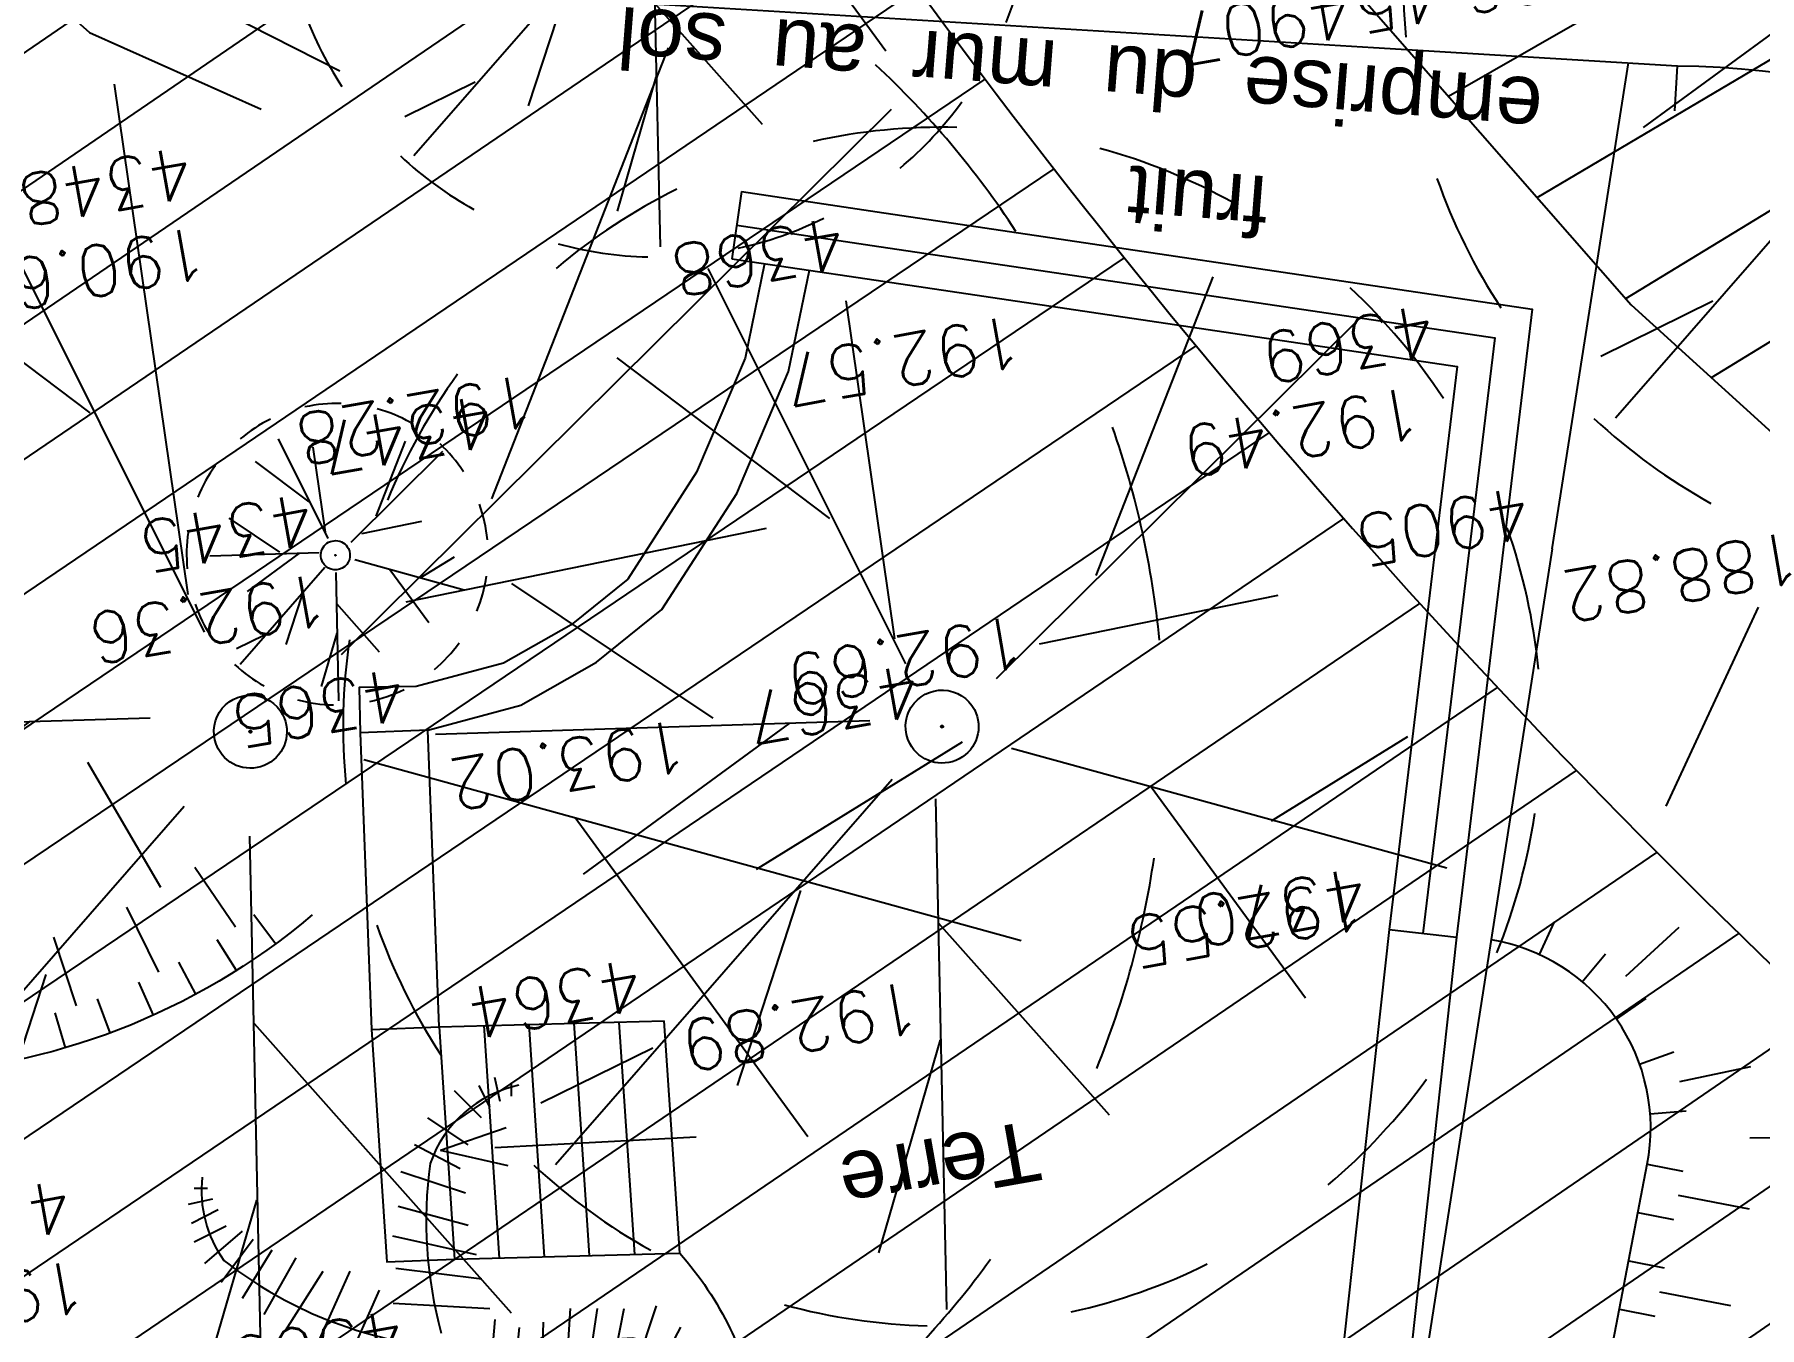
# Model space of a CAD drawing. Extents: x -2313930 to 3286427, y -3858277 to 2572692.
# Drawn here: x 512717 to 524166, y -319178 to -310600 of the extents above; entities that cross this region are included whole.
import ezdxf
from ezdxf.enums import TextEntityAlignment as Align
from ezdxf.lldxf.tags import DXFTag

# ---------------------------------------------------------------- set-up
doc = ezdxf.new("R2010")
doc.units = 0
doc.layers.add('_GAZELEC-RESERVATION 2', color=132, linetype='Continuous', lineweight=18)
doc.layers.add('Fond topo - P', color=252, linetype='Continuous', lineweight=50)
for name, color, linetype in [('Fond topo - BAT_ANN', 252, 'Continuous'), ('Fond topo - BAT_TXT', 252, 'Continuous'), ('Fond topo - CLO_MUR', 252, 'Continuous'), ('Fond topo - ESPACE_BOISE', 252, 'Continuous'), ('Fond topo - TAL', 252, 'Continuous'), ('Fond topo - TAL_HAC', 252, 'Continuous'), ('Fond topo - VEG', 252, 'Continuous'), ('Fond topo - VOI_TXT', 252, 'Continuous'), ('Fond topo - Z_500', 252, 'Continuous'), ('prlm-VRD', 2, 'Continuous'), ('SA - EBC', 252, 'Continuous')]:
    doc.layers.add(name, color=color, linetype=linetype)
for name, color, linetype, plot in [('Fond topo - N', 252, 'Continuous', False), ('Fond topo - NCACHE', 252, 'Continuous', False), ('Fond topo - ZCACHE', 252, 'Continuous', False)]:
    doc.layers.add(name, color=color, linetype=linetype, plot=plot)
doc.styles.add('2000_ARIAL', font='arial.ttf', dxfattribs={"height": 0.400000006})
doc.styles.add('SIMPLEX', font='simplex_.ttf', dxfattribs={"height": 1.25})
tags = doc.linetypes.add('L1', pattern=[1.0000000298023224, 0.6000000238418579, -0.4000000059604645]).pattern_tags.tags
tags[6:7] = [DXFTag(74, 4), DXFTag(75, 0), DXFTag(340, '0'), DXFTag(46, 0.0), DXFTag(50, 0.0), DXFTag(44, 0.0), DXFTag(45, 0.0)]
tags[4:5] = [DXFTag(74, 4), DXFTag(75, 0), DXFTag(340, '0'), DXFTag(46, 0.0), DXFTag(50, 0.0), DXFTag(44, 0.0), DXFTag(45, 0.0)]
tags = doc.linetypes.add('L16', pattern=[0.37500001490116125, 0.300000011920929, -0.07500000298023224]).pattern_tags.tags
tags[6:7] = [DXFTag(74, 4), DXFTag(75, 0), DXFTag(340, '0'), DXFTag(46, 0.0), DXFTag(50, 0.0), DXFTag(44, 0.0), DXFTag(45, 0.0)]
tags[4:5] = [DXFTag(74, 4), DXFTag(75, 0), DXFTag(340, '0'), DXFTag(46, 0.0), DXFTag(50, 0.0), DXFTag(44, 0.0), DXFTag(45, 0.0)]
tags = doc.linetypes.add('L8', pattern=[0.22500000894069674, 0.1500000059604645, -0.07500000298023224]).pattern_tags.tags
tags[6:7] = [DXFTag(74, 4), DXFTag(75, 0), DXFTag(340, '0'), DXFTag(46, 0.0), DXFTag(50, 0.0), DXFTag(44, 0.0), DXFTag(45, 0.0)]
tags[4:5] = [DXFTag(74, 4), DXFTag(75, 0), DXFTag(340, '0'), DXFTag(46, 0.0), DXFTag(50, 0.0), DXFTag(44, 0.0), DXFTag(45, 0.0)]
pattern_1 = [(34.27639858860678, (-277130161.1279894, -473864756.7787022), (-42.238928459823, 61.97477650275113), [])]

# ---------------------------------------------------------------- blocks, each defined once
blk = doc.blocks.new('ESC01')
at = {"ltscale": 2}
for p, q in [((1.257547, 0.126415), (1.7, 0)), ((1.338104, 0), (0, 0)), ((1.257547, -0.126415), (1.7, 0))]:
    blk.add_line(p, q, dxfattribs=at)
blk = doc.blocks.new('PTOPO')
at = {"layer": 'Fond topo - NCACHE', "style": 'SIMPLEX'}
blk.add_attdef('MAT', text='', height=0.34, dxfattribs=at).set_placement((0.09999999986030161, -0.09999999962747097), align=Align.TOP_LEFT)
at = {"layer": 'Fond topo - ZCACHE', "style": 'SIMPLEX'}
blk.add_attdef('ALT', (0.09999999986030161, 0.09999999962747097), '', height=0.34, dxfattribs=at)
blk = doc.blocks.new('VEG14')
at = {"ltscale": 2, "flags": 128}
for points in [[(0.5, 0, -1), (-0.5, 0, -1)], [(0.016, 0, -1), (-0.016, 0, -1)]]:
    blk.add_lwpolyline(points, format="xyb", close=True, dxfattribs=at)
blk = doc.blocks.new('VEG12')
at = {"ltscale": 2}
for p, q in [((0.01815258799999997, 0.057406781), (0.100441039, 0.47293725)), ((0.05749608, 0.253444298), (0.145517598, 0.414706841)), ((0.037902722, 0.15845596), (-0.06593155700000003, 0.344147082)), ((-0.158788295, 0.086017079), (-0.245985314, 0.284587218)), ((0.04981112299999996, 0.033821695), (0.391570728, 0.285894318)), ((0.143890955, 0.107467204), (0.230033352, 0.253971609)), ((0.2917471699999999, 0.208620217), (0.392372872, 0.233301274)), ((-0.05229389700000003, 0.02983962500000001), (-0.383643778, 0.204631851)), ((-0.25001839, 0.135126714), (-0.3755999820000001, 0.091127132)), ((0.122915307, -0.02992704099999999), (0.317230371, 0.05540147100000001)), ((0.057557527, -0.01766878999999999), (0.411943876, -0.08413611500000001)), ((-0.05265807700000003, -0.029192154), (-0.412380265, -0.256628677)), ((-0.09359106700000003, -0.049762263), (-0.2956446150000001, -0.04653133200000001)), ((0.184132294, -0.04763066399999999), (0.323120213, -0.192805613)), ((0.01825986499999999, -0.057372749), (0.107637982, -0.4128258760000001)), ((0.02259491799999996, -0.07955337300000001), (0.001649748999999978, -0.36183712)), ((-0.151821475, -0.09483882200000002), (-0.2999525240000001, -0.315936062)), ((0.05371548199999998, -0.188497704), (0.197263789, -0.356749422))]:
    blk.add_line(p, q, dxfattribs=at)
for start, end in [(90, 103.8461539085843), (62.30769199853572, 76.15384597947835), (117.6923078993823, 131.5384619204946), (34.61538499867542, 48.46153799321151), (145.3846149358338, 159.2307690506909), (6.923076979206323, 20.76923090842763), (173.0769230068974, 186.9230769931026), (339.2307689837768, 353.0769230207937), (200.7692310571047, 214.6153850641662), (311.5384620067885, 325.3846150013246), (228.4615380795054, 242.3076921006177), (283.8461540205217, 297.6923080014643), (256.1538460914157, 270)]:
    blk.add_arc((0, 0), 0.496982058, start, end, dxfattribs=at)
blk = doc.blocks.new('RESINEUX')
at = {"ltscale": 2}
for p, q in [((-0.074169265, 0.428845282), (-0.014171327, 0.418845625)), ((-0.094168577, 0.388846656), (-0.024170983, 0.388846656)), ((-0.104168234, 0.338848375), (-0.014171327, 0.348848031)), ((-0.11416789, 0.298849749), (-0.014171327, 0.318849062)), ((-0.11416789, 0.258851124), (-0.004171670000000001, 0.288850093)), ((-0.104168234, 0.218852498), (0.015827643, 0.258851124)), ((0.285818364, 0.238851811), (0.325816989, 0.15885456)), ((0.325816989, 0.248851468), (0.345816302, 0.168854217)), ((0.365815615, 0.248851468), (0.365815615, 0.188853529)), ((0.395814584, 0.238851811), (0.395814584, 0.188853529)), ((-0.094168577, 0.178853873), (0.015827643, 0.218852499)), ((0.245819739, 0.218852498), (0.29581802, 0.138855248)), ((0.425813553, 0.228852155), (0.415813896, 0.188853529)), ((0.445812866, 0.208852842), (0.435813209, 0.188853529)), ((-0.094168577, 0.128855591), (0.035826955, 0.18885353)), ((0.165822488, 0.178853873), (0.225820426, 0.07885731)), ((0.205821113, 0.198853186), (0.265819051, 0.108856279)), ((-0.08416892100000001, 0.08885696600000001), (0.035826955, 0.148854904)), ((0.115824206, 0.148854904), (0.205821113, 0.038858684)), ((-0.074169264, 0.058857997), (0.05582626800000001, 0.118855935)), ((0.06582592400000001, 0.118855935), (0.155822831, 0.008859715)), ((-0.444156549, 0.058857997), (-0.394158268, 0.108856279)), ((-0.41415758, 0.018859372), (-0.374158955, 0.08885696600000001)), ((-0.374158955, -0.011139597), (-0.33416033, 0.08885696600000001)), ((-0.33416033, -0.03113891), (-0.294161704, 0.08885696600000001)), ((-0.294161704, -0.051138223), (-0.264162735, 0.08885696600000001)), ((-0.254163079, -0.06113787900000001), (-0.234163766, 0.08885696600000001)), ((-0.204164797, -0.071137536), (-0.204164797, 0.08885696600000001)), ((-0.164166172, -0.08113719200000001), (-0.164166172, 0.08885696600000001)), ((-0.124167546, -0.091136848), (-0.11416789, 0.098856622)), ((0.045826612, -0.14113513), (0.125823863, -0.001139941)), ((0.09582489300000001, -0.151134786), (0.175822144, -0.03113891)), ((0.135823519, -0.161134443), (0.225820426, -0.051138223)), ((-0.104168234, -0.06113787900000001), (0.025827299, -0.14113513)), ((0.185821801, -0.171134099), (0.265819051, -0.08113719200000001)), ((-0.11416789, -0.101136505), (-0.004171670000000001, -0.171134099)), ((0.235820082, -0.191133412), (0.315817333, -0.111136161)), ((-0.124167546, -0.151134786), (-0.014171327, -0.211132724)), ((0.275818708, -0.201133068), (0.345816302, -0.151134786)), ((-0.134167203, -0.191133412), (-0.014171327, -0.261131006)), ((0.305817677, -0.231132037), (0.375815271, -0.191133412)), ((-0.134167203, -0.231132037), (-0.034170639, -0.301129632)), ((0.335816646, -0.271130662), (0.395814584, -0.25113135)), ((-0.144166859, -0.271130662), (-0.054169952, -0.341128257)), ((-0.154166515, -0.311129288), (-0.074169264, -0.3911265390000001)), ((0.385814927, -0.291129975), (0.345816302, -0.291129975)), ((0.345816302, -0.311129288), (0.385814927, -0.321128944)), ((-0.174165828, -0.341128257), (-0.124167546, -0.411125851)), ((0.365815615, -0.341128257), (0.345816302, -0.331128601)), ((-0.204164797, -0.36112757), (-0.174165828, -0.431125164)), ((-0.264162735, -0.3911265390000001), (-0.264162735, -0.431125164)), ((-0.234163766, -0.381126882), (-0.22416411, -0.431125164))]:
    blk.add_line(p, q, dxfattribs=at)
for centre, major_axis, ratio, start_param, end_param in [((0.125824658, 0.32584846), (-0.141416496, 0.141416496), 0.9999999999990478, 6.0187679254481, 7.001196311805126), ((0.626553274, 0.375004286), (0.495806787, 0.495806787), 0.9999999999992479, 2.407115294926716, 2.808261770600389), ((0.6156107310000001, -0.413017298), (-0.494244527, 0.494244527), 0.9999999999994863, 5.940864207087385, 6.402329262634387), ((0.346817063, 0.020858942), (0.141416496, 0.141416496), 0.9999999999984862, 0.2082352305735228, 0.9403659464662355), ((-0.271161699, 0.231851691), (-0.148487321, 0.148487321), 0.999999999999426, 1.039500649605982, 1.948537937165391), ((-0.132308309, 0.771717634), (0.5413446150000001, 0.5413446150000001), 0.999999999999071, 3.63264165587472, 4.003214602841574), ((0, 0), (-0.001131371, 0.001131371), 0.99999999997417, 3.926990817000156, 7.06858347058995), ((0, 0), (-0.001131371, 0.001131371), 0.99999999997417, 0.7853981634103633, 3.926990817000156), ((-0.091248273, -0.737988308), (0.495574425, 0.495574425), 0.9999999999996342, 0.1822567691657557, 0.5883250715815413), ((-0.744748968, -0.046828497), (-0.4953887950000001, 0.4953887950000001), 0.9999999999996526, 3.509030027783859, 3.906773112117224), ((0.162823386, -0.300130027), (-0.141416496, 0.141416496), 0.9999999999997603, 3.670881203304562, 4.697745667496582), ((-0.265161906, -0.212133051), (-0.141416496, 0.141416496), 0.9999999999999891, 2.259520706035595, 3.289317319450373)]:
    blk.add_ellipse(centre, major_axis=major_axis, ratio=ratio, start_param=start_param, end_param=end_param, dxfattribs=at)
blk = doc.blocks.new('VEG12A')
at = {"ltscale": 2}
for p, q in [((0.01815258799999997, 0.057406781), (0.100441039, 0.47293725)), ((0.05749608, 0.253444298), (0.145517598, 0.414706841)), ((0.037902722, 0.15845596), (-0.06593155700000003, 0.344147082)), ((-0.158788295, 0.086017079), (-0.245985314, 0.284587218)), ((0.04981112299999996, 0.033821695), (0.391570728, 0.285894318)), ((0.143890955, 0.107467204), (0.230033352, 0.253971609)), ((0.2917471699999999, 0.208620217), (0.392372872, 0.233301274)), ((-0.05229389700000003, 0.02983962500000001), (-0.383643778, 0.204631851)), ((-0.25001839, 0.135126714), (-0.3755999820000001, 0.091127132)), ((0.122915307, -0.02992704099999999), (0.317230371, 0.05540147100000001)), ((0.057557527, -0.01766878999999999), (0.411943876, -0.08413611500000001)), ((-0.05265807700000003, -0.029192154), (-0.412380265, -0.256628677)), ((-0.09359106700000003, -0.049762263), (-0.2956446150000001, -0.04653133200000001)), ((0.01825986499999999, -0.057372749), (0.107637982, -0.4128258760000001)), ((0.184132294, -0.04763066399999999), (0.323120213, -0.192805613)), ((0.02259491799999996, -0.07955337300000001), (0.001649748999999978, -0.36183712)), ((-0.151821475, -0.09483882200000002), (-0.2999525240000001, -0.315936062)), ((0.05371548199999998, -0.188497704), (0.197263789, -0.356749422))]:
    blk.add_line(p, q, dxfattribs=at)
for start, end in [(90, 103.8461539085843), (62.30769199853572, 76.15384597947835), (117.6923078993823, 131.5384619204946), (34.61538499867542, 48.46153799321151), (145.3846149358338, 159.2307690506909), (6.923076979206323, 20.76923090842763), (173.0769230068974, 186.9230769931026), (339.2307689837768, 353.0769230207937), (200.7692310571047, 214.6153850641662), (311.5384620067885, 325.3846150013246), (228.4615380795054, 242.3076921006177), (283.8461540205217, 297.6923080014643), (256.1538460914157, 270)]:
    blk.add_arc((0, 0), 0.496982058, start, end, dxfattribs=at)
blk = doc.blocks.new('A$C1F970F0F')
at = {"layer": 'SA - EBC'}
h = blk.add_hatch(dxfattribs=at)
h.set_pattern_fill('_USER', color=256, scale=74.99999999999999, angle=-325.7236014113932, style=0, pattern_type=0)
h.set_pattern_definition(pattern_1)
edge = h.paths.add_edge_path()
edge.add_line((5801.470568619522, -3162.013069131843), (4083.559282644929, -3271.123614088357))
edge.add_line((4083.559282644929, -3271.123614088356), (4014.481307725509, -3717.332461968055))
edge.add_line((4014.48130772551, -3717.332461968055), (3135.517961824245, -3810.19300101904))
edge.add_line((3135.517961824245, -3810.19300101904), (2274.245008604417, -3693.648081323564))
edge.add_line((2274.245008604417, -3693.648081323564), (1554.636776175834, -3420.099318784944))
edge.add_arc((2508.775769578408, -2315.674454232369), 1459.498372788833, 157.1868533427094, 229.1754823893534, ccw=False)
edge.add_arc((1966.013830892235, -2087.371785851423), 870.6752834691503, 94.3015183869224, 157.1868533106914, ccw=False)
edge.add_line((1900.708697991695, -1219.149067345796), (2859.239020416566, -1223.495634912559))
edge.add_arc((3100.860739749298, 1265.329539486049), 2500.526305395239, 264.4549516394795, 302.9422754293212)
edge.add_arc((4209.331858878893, -445.3369775435177), 462.1229708170858, 302.9422754305585, 376.8336969250394)
edge.add_arc((2214.122706379954, -1049.006753214115), 2546.655714682971, 16.8336969158998, 38.14703645440247)
edge.add_arc((3041.32627014761, -399.2990096244524), 1494.806919462396, 38.14703657403813, 72.97328584086019)
edge.add_line((3479.031970107599, 1029.988031775616), (2182.437305702805, 1414.38613606858))
edge.add_line((2182.437305702805, 1414.38613606858), (1056.590900019184, 1822.819186472099))
edge.add_arc((1766.412018482452, 3779.442320525911), 2081.398594438606, 212.7495497786225, 250.0603089288685, ccw=False)
edge.add_line((15.86575126143373, 2653.472571668582), (-104.0907319930869, 3091.26353710603))
edge.add_line((-104.0907319930869, 3091.26353710603), (-169.6986146466322, 3639.54836895815))
edge.add_line((-169.6986146466322, 3639.548368958149), (-35.58090533515337, 6158.014854826562))
edge.add_arc((-194.3533792400212, 7143.826589584332), 998.5156357593988, 279.1493507374978, 373.962283499627)
edge.add_arc((2392.201579171132, 7786.918955579627), 1666.786287877102, 172.6269749467245, 193.9622835974407, ccw=False)
edge.add_arc((-45.50651600643437, 8102.354993671941), 791.2455775503726, -7.373025019439765, 16.43829965925021)
edge.add_line((713.3969204091394, 8326.263765657093), (486.7428317772967, 9142.81155059313))
edge.add_line((486.7428317772967, 9142.811550593131), (1338.845530021721, 9564.23852196786))
edge.add_line((1338.845530021721, 9564.23852196786), (1632.623584095551, 8945.24637913095))
edge.add_line((1632.623584095551, 8945.246379130947), (1394.029444699765, 8829.874494032001))
edge.add_line((1394.029444699765, 8829.874494032001), (1731.997733793977, 8131.230781666551))
edge.add_arc((1233.216649704336, 7889.945865525577), 554.0766919865823, -19.640967550384175, 25.815335324856676, ccw=False)
edge.add_line((1755.055695752756, 7703.706797235046), (1558.214479468655, 6807.520788570679))
edge.add_line((1558.214479468655, 6807.52078857068), (1570.021725572625, 6609.158708993335))
edge.add_line((1570.021725572625, 6609.158708993335), (1852.913141606868, 5734.125706863067))
edge.add_line((1852.913141606869, 5734.125706863067), (2726.748207475315, 4020.986816292172))
edge.add_line((2726.748207475315, 4020.986816292172), (3802.352916265851, 4004.947770972833))
edge.add_arc((8355.58168857983, 5950.706307988518), 4951.552134169374, 203.138762427905, 230.8301436200186)
edge.add_arc((13583.66465597079, 12367.85935474512), 13228.79229856088, 230.8301435441083, 233.1638398044412)
edge.add_line((5652.622255943647, 1780.153648245416), (4998.697813068342, 1820.441475819727))
edge.add_line((4998.697813068342, 1820.441475819727), (4863.841220233488, 767.0816613875431))
edge.add_line((4863.841220233488, 767.0816613875434), (5595.355488733695, 631.185878681516))
edge.add_line((5595.355488733695, 631.1858786815158), (5852.747939948536, -2020.707044821664))
edge.add_line((5852.747939948536, -2020.707044821665), (5881.394298709887, -2966.563612924887))
edge.add_line((5881.394298709887, -2966.563612924887), (5801.470568619523, -3162.013069131842))
h = blk.add_hatch(dxfattribs=at)
h.set_pattern_fill('_USER', color=256, scale=74.99999999999999, angle=-325.7236014113932, style=0, pattern_type=0)
h.set_pattern_definition(pattern_1)
h.paths.add_polyline_path([(5258.989506963931, 4651.014984356799), (4979.666822061707, 4274.583990936589), (4332.460325507403, 4149.863381154346), (4205.794518420665, 3635.760149207731), (4511.894464099185, 3183.273493731516), (4833.004681518186, 2817.029383936907), (5298.321323071383, 2394.807127551241), (5623.096600573816, 2285.432920207038), (5632.124077353954, 2583.278516646508), (6097.045013464067, 2669.092105601658), (6136.1138070537, 3163.451616814499)])
at = {"layer": 'Fond topo - BAT_ANN', "ltscale": 2, "flags": 128}
for points in [[(4041.805924186044, 2338.003650812045), (4191.228843626616, 2341.921139102817)], [(4041.805924134056, 2338.003650537526), (4052.059685857507, 2183.812765738022)], [(4081.867077607813, 2184.59423965994), (4071.613315959226, 2338.78512472963)], [(4111.770959530208, 2185.378243157399), (4101.517197881621, 2339.569128227089)], [(4141.674841361097, 2186.162246672186), (4131.421079804016, 2340.353131724547)], [(4171.57872331815, 2186.946250352657), (4161.324961761069, 2341.137135405018)], [(4201.482605223216, 2187.73025375861), (4191.228843574629, 2341.9211388283)], [(4052.059685857507, 2183.812765738022), (4201.482605275203, 2187.730254033127)]]:
    blk.add_lwpolyline(points, dxfattribs=at)
at = {"layer": 'Fond topo - CLO_MUR', "ltscale": 2, "flags": 128}
for points in [[(3403.882106684236, 3411.899598385219), (3638.32861671519, 3216.666688608407), (3802.474541344576, 3110.733236055617), (4165.402353153525, 3017.702395749285), (4661.953358642932, 2987.696458224711), (4863.585551100348, 2975.512084517411), (4861.775990644893, 2945.566709191189)], [(4780.445842079525, 2655.106629438501), (4831.275205679305, 2977.464557125424)], [(4242.577269466662, 2892.047892147669), (4235.957119107657, 2847.53751560507)], [(4242.577269466662, 2892.047892147669), (4332.587141782542, 2878.660477080029), (4767.320866247303, 2814.001338041135), (4717.072209477205, 2397.401710757061), (4661.865214243709, 1896.040137263823), (4346.966941380736, 1842.544163436926)], [(4257.79034127537, 2844.290200513317), (4244.871425005372, 2781.622048076631), (4212.706696725135, 2705.922990097897), (4167.073721331035, 2635.042223416121), (4129.39202745383, 2604.693015587497), (4084.451423068403, 2579.275343408463), (4026.500948863008, 2563.660973073602), (3988.732853765966, 2563.016379023146), (3989.338573972476, 2532.97939128015)], [(4034.305894850449, 2534.694046648771), (4095.918810997473, 2551.295237952461), (4146.297880518548, 2579.788816959297), (4189.671188076554, 2614.722106689671), (4239.316694735757, 2691.83545614666), (4273.650483465361, 2772.639355033913), (4287.509932905487, 2839.869924275342)], [(4235.957119107657, 2847.53751560507), (4325.966991440864, 2834.150100628935), (4717.40278707395, 2775.930781246848), (4672.368092046419, 2402.558868014008), (4620.852138360549, 1934.717437869174), (4339.430173866594, 1886.908531281392)], [(4041.805924134056, 2338.003650537526), (4034.305894850449, 2534.694046648771), (3989.338573858094, 2532.979391301812), (3996.83860327896, 2336.288995164573), (4041.805924099398, 2338.003650354515)], [(4672.368092046419, 2402.558868014008), (4717.072209385699, 2397.40171077439)]]:
    blk.add_lwpolyline(points, dxfattribs=at)
at = {"layer": 'Fond topo - CLO_MUR', "linetype": 'L8', "ltscale": 2, "flags": 128}
for points in [[(3375.085925823509, 3377.319546554006), (3611.63195047487, 3180.338288114491), (3780.034951767066, 3071.657482371819), (3975.98775753637, 2972.256559574312)], [(4780.445842079525, 2655.106629438501), (4661.865214243709, 1896.040137263823)], [(3996.83860327896, 2336.288995164573), (4007.092364836041, 2182.098110112212), (4052.059685857507, 2183.812765738022)]]:
    blk.add_lwpolyline(points, dxfattribs=at)
at = {"layer": 'Fond topo - CLO_MUR', "linetype": 'L16', "ltscale": 2, "flags": 128}
blk.add_lwpolyline([(4239.267194241406, 2869.792703885034), (4329.277066522627, 2856.405288634382), (4742.361826660626, 2794.966059643991), (4694.720150805136, 2399.980289614298)], dxfattribs=at)
at = {"layer": 'Fond topo - ESPACE_BOISE', "linetype": 'L1', "ltscale": 2, "flags": 128}
blk.add_lwpolyline([(5801.470568619522, -3162.013069131843), (4083.559282644929, -3271.123614088356), (4014.48130772551, -3717.332461968055), (3135.517961824245, -3810.19300101904), (2274.245008604417, -3693.648081323564), (1554.636776175834, -3420.099318784944, -0.3248648439675891), (1163.447808694293, -1749.787382690587, -0.2814891279475962), (1900.708697991695, -1219.149067345796), (2859.239020416566, -1223.495634912559, 0.1695292870025676), (4460.631470672048, -833.159289007697, 0.3340686001642133), (4651.652558133293, -311.5085830883972, 0.09326601102169153), (4216.884593398947, 524.0158635944096, 0.153138720952933), (3479.031970107599, 1029.988031775616), (2182.437305702805, 1414.38613606858), (1056.590900019184, 1822.819186472099, -0.1642525569996709), (15.86575126143373, 2653.472571668582), (-104.0907319930869, 3091.26353710603), (-169.6986146466322, 3639.548368958149), (-35.58090533515337, 6158.014854826562, 0.4390366150430304), (774.660880078399, 7384.751557306568, -0.09336270405047195), (739.1967976091219, 8000.81547627212, 0.104271961321091), (713.3969204091394, 8326.263765657093), (486.7428317772967, 9142.811550593131), (1338.845530021721, 9564.23852196786), (1632.623584095551, 8945.246379130947), (1394.029444699765, 8829.874494032001), (1731.997733793977, 8131.23078166655, -0.2009829630843761), (1755.055695752756, 7703.706797235046), (1558.214479468655, 6807.52078857068), (1570.021725572625, 6609.158708993335), (1852.913141606869, 5734.125706863067), (2726.748207475315, 4020.986816292172), (3802.352916265851, 4004.947770972833, 0.121417881002313), (5228.074839294609, 2111.882341611708, 0.01018302282179253), (5652.622255943647, 1780.153648245416), (4998.697813068342, 1820.441475819727), (4863.841220233488, 767.0816613875434), (5595.355488733695, 631.1858786815158), (5852.747939948536, -2020.707044821665), (5881.394298709887, -2966.563612924887)], format="xyb", close=True, dxfattribs=at)
blk.add_lwpolyline([(5258.989506963931, 4651.014984356799), (4979.666822061707, 4274.583990936589), (4332.460325507403, 4149.863381154346), (4205.794518420665, 3635.760149207731), (4511.894464099185, 3183.273493731516), (4833.004681518186, 2817.029383936907), (5298.321323071383, 2394.807127551241), (5623.096600573816, 2285.432920207038), (5632.124077353954, 2583.278516646508), (6097.045013464067, 2669.092105601658), (6136.1138070537, 3163.451616814499)], close=True, dxfattribs=at)
at = {"layer": 'Fond topo - TAL', "ltscale": 2, "flags": 128}
for points in [[(3957.59698330233, 2412.259917044002, -0.3425138750578529), (3406.885209989199, 2389.106051835992), (3038.389476030778, 2659.934852452931), (2530.54520203733, 3091.617978206086), (2294.302469555111, 3326.532365966428), (2122.098396306587, 3557.314033333056), (1939.759742864402, 3903.483195508229), (1734.751709066676, 4375.89273427344), (1606.07620429634, 4718.291820492157)], [(4777.65387971144, 1915.710703879955), (4812.83252868717, 2086.441967357359), (4843.636114969524, 2246.785845950515, 0.4216787768403324), (4739.923333425572, 2395.711153142666)]]:
    blk.add_lwpolyline(points, format="xyb", dxfattribs=at)
at = {"layer": 'Fond topo - TAL', "linetype": 'L8', "ltscale": 2, "flags": 128}
for points in [[(1648.476071099158, 4701.044742868301), (1893.836695455289, 4444.173057774624), (2760.977628470978, 3666.99480532285), (3028.826082149247, 3460.239980397087), (3286.899550296483, 3277.195127444467, 0.171233238763422), (3472.041498058922, 3224.408252583907, -0.137285581872792), (3581.59565091623, 3200.893260052817), (3809.656691272578, 2997.558123048317), (3923.665475203653, 2946.706003644211)], [(4863.585551100348, 2975.512084517411, -0.3975868780723714), (5432.471705285746, 2427.690768590153), (5407.80774051968, 2028.506503851933)]]:
    blk.add_lwpolyline(points, format="xyb", dxfattribs=at)
at = {"layer": 'Fond topo - TAL_HAC', "ltscale": 2}
for p, q in [((3857.035374331589, 2430.45307446684), (3808.643389542663, 2513.363965137052)), ((3906.667863808383, 2403.978024521632), (3879.652575919788, 2443.653888694705)), ((3855.678139226581, 2374.217229878578), (3834.418172520172, 2417.25226018646)), ((3933.07125502384, 2392.938318754998), (3918.882811258323, 2412.29517949109)), ((4772.06200263035, 2385.861162063262), (4782.075908471033, 2407.672207208615)), ((3801.058038333582, 2351.805146798837), (3785.963161494153, 2397.369877420399)), ((3907.263464065875, 2375.365799135755), (3894.452916312002, 2395.660869181818)), ((4829.375067045788, 2371.574978026054), (4864.77850452199, 2403.987886233918)), ((4800.4804009584, 2367.908139861851), (4815.876345586157, 2386.319138950141)), ((3880.298116729139, 2359.627134763662), (3868.927267850741, 2380.76250330466)), ((3852.305303661441, 2345.798254825088), (3842.429010505368, 2367.671956565662)), ((3793.781775578209, 2324.127174209014), (3787.03009462948, 2347.15791005751)), ((3823.420072305503, 2333.945874553025), (3815.085981985696, 2356.452383265647)), ((4823.179044896134, 2343.115238890998), (4842.873788544935, 2356.83081681012)), ((4838.560885702622, 2313.226857478215), (4861.168730261599, 2321.282002681512)), ((4865.321345793056, 2301.727935410036), (4912.274251253987, 2311.699127478039)), ((4845.54367595574, 2280.345905327298), (4869.473961175472, 2282.17386797721)), ((4911.768534434015, 2264.433542922476), (5007.763990246272, 2265.367599685886)), ((4843.636114969524, 2246.785845950515), (4867.205135439183, 2242.258012615177)), ((4864.124776863285, 2226.223624907089), (4911.262817728426, 2217.167958345251)), ((4837.475397725532, 2214.717070172648), (4861.044418138345, 2210.189237037652)), ((4831.314680424694, 2182.648294595122), (4854.883700894352, 2178.120461259785)), ((4851.803342260918, 2162.086073373017), (4898.941383153796, 2153.030406331988)), ((4825.153963192483, 2150.579519004599), (4848.722983650359, 2146.051685481918))]:
    blk.add_line(p, q, dxfattribs=at)
at = {"layer": 'Fond topo - TAL_HAC', "ltscale": 2, "flags": 128}
blk.add_lwpolyline([(4856.082220401528, 2484.322619444121), (4917.462578557925, 2616.36372303284)], dxfattribs=at)
at = {"layer": 'Fond topo - VEG', "linetype": 'L8', "ltscale": 2, "flags": 128}
blk.add_lwpolyline([(4201.482605188557, 2187.730253575598, -0.06878490629141859), (4235.049896495457, 2137.584439525192, -0.09325244980043922), (4246.821270996389, 2094.476327137803, -0.06619178499108065), (4244.430016864576, 2048.16652497665, 0.1047162778585423), (4245.164324301752, 2018.671812315692, 0.0563792673989689), (4256.040629490329, 1988.521063909755, -0.03454109739620115), (4275.881388939514, 1940.223903732346, -0.04402905097995323), (4286.451139832475, 1895.630672977066, -0.03214566023998869), (4291.491675855481, 1833.119839349638)], format="xyb", dxfattribs=at)
at = {"layer": 'Fond topo - BAT_ANN', "linetype": 'L8', "ltscale": 2, "xscale": 99.99999999999999, "yscale": 99.99999999999999, "zscale": 99.99999999999999, "rotation": 183.0469657625778}
blk.add_blockref('ESC01', (4212.416739367212, 2264.960070749756), dxfattribs=at)
at = {"layer": 'Fond topo - P', "ltscale": 2}
ref = blk.add_blockref('PTOPO', (4661.953358642932, 2987.696458224711), dxfattribs=dict(at, xscale=99.99999999999994, yscale=99.99999999999994, zscale=99.99999999999994, rotation=190.0656205306617))
ref.add_attrib('MAT', '4907', dxfattribs={"layer": 'Fond topo - N', "color": 0, "ltscale": 2, "height": 33.99999999999999, "rotation": 190.0656204987762, "style": 'SIMPLEX'}).set_placement((4650.359516811032, 2995.79478097507), align=Align.TOP_LEFT)
ref.add_attrib('ALT', '186.45', (4804.181836671562, 3057.903939592145), dxfattribs={"layer": 'Fond topo - Z_500', "color": 0, "ltscale": 2, "height": 33.99999999999999, "rotation": 190.0656204987762, "style": 'SIMPLEX'})
ref = blk.add_blockref('PTOPO', (3892.782297041567, 2880.849615205403), dxfattribs=dict(at, xscale=99.99999999999994, yscale=99.99999999999994, zscale=99.99999999999994, rotation=190.0656205306617))
ref.add_attrib('MAT', '4348', dxfattribs={"layer": 'Fond topo - N', "color": 0, "ltscale": 2, "height": 33.99999999999999, "rotation": 190.0656204987762, "style": 'SIMPLEX'}).set_placement((3881.18845515768, 2888.947937681244), align=Align.TOP_LEFT)
ref.add_attrib('ALT', '190.67', (3884.683974278211, 2869.255773304873), dxfattribs={"layer": 'Fond topo - Z_500', "color": 0, "ltscale": 2, "height": 33.99999999999999, "rotation": 190.0656204987762, "style": 'SIMPLEX'})
ref = blk.add_blockref('PTOPO', (4325.966991440864, 2834.150100628935), dxfattribs=dict(at, xscale=99.99999999999994, yscale=99.99999999999994, zscale=99.99999999999994, rotation=190.0656205306617))
ref.add_attrib('MAT', '4368', dxfattribs={"layer": 'Fond topo - N', "color": 0, "ltscale": 2, "height": 33.99999999999999, "rotation": 190.0656204987762, "style": 'SIMPLEX'}).set_placement((4314.373149556977, 2842.248423104777), align=Align.TOP_LEFT)
ref.add_attrib('ALT', '192.57', (4425.579059951361, 2810.536302912824), dxfattribs={"layer": 'Fond topo - Z_500', "color": 0, "ltscale": 2, "height": 33.99999999999999, "rotation": 190.0656204987762, "style": 'SIMPLEX'})
ref = blk.add_blockref('PTOPO', (4717.40278707395, 2775.930781246848), dxfattribs=dict(at, xscale=99.99999999999994, yscale=99.99999999999994, zscale=99.99999999999994, rotation=190.0656205306617))
ref.add_attrib('MAT', '4369', dxfattribs={"layer": 'Fond topo - N', "color": 0, "ltscale": 2, "height": 33.99999999999999, "rotation": 190.0656204987762, "style": 'SIMPLEX'}).set_placement((4705.808945224721, 2784.029103905701), align=Align.TOP_LEFT)
ref.add_attrib('ALT', '192.49', (4690.347243141638, 2763.214606534508), dxfattribs={"layer": 'Fond topo - Z_500', "color": 0, "ltscale": 2, "height": 33.99999999999999, "rotation": 190.0656204987762, "style": 'SIMPLEX'})
ref = blk.add_blockref('PTOPO', (4092.636267209536, 2716.050298266725), dxfattribs=dict(at, xscale=99.99999999999994, yscale=99.99999999999994, zscale=99.99999999999994, rotation=190.0656205306617))
ref.add_attrib('MAT', '4347', dxfattribs={"layer": 'Fond topo - N', "color": 0, "ltscale": 2, "height": 33.99999999999999, "rotation": 190.0656204987762, "style": 'SIMPLEX'}).set_placement((4081.042425400512, 2724.148621012751), align=Align.TOP_LEFT)
ref.add_attrib('ALT', '192.28', (4102.343904953407, 2771.377790983991), dxfattribs={"layer": 'Fond topo - Z_500', "color": 0, "ltscale": 2, "height": 33.99999999999999, "rotation": 190.0656204987762, "style": 'SIMPLEX'})
ref = blk.add_blockref('PTOPO', (4780.445842079525, 2655.106629438501), dxfattribs=dict(at, xscale=99.99999999999994, yscale=99.99999999999994, zscale=99.99999999999994, rotation=190.0656205306617))
ref.add_attrib('MAT', '4905', dxfattribs={"layer": 'Fond topo - N', "color": 0, "ltscale": 2, "height": 33.99999999999999, "rotation": 190.0656204987762, "style": 'SIMPLEX'}).set_placement((4768.852000230297, 2663.204952097355), align=Align.TOP_LEFT)
ref.add_attrib('ALT', '188.82', (4942.43662945056, 2667.247646808706), dxfattribs={"layer": 'Fond topo - Z_500', "color": 0, "ltscale": 2, "height": 33.99999999999999, "rotation": 190.0656204987762, "style": 'SIMPLEX'})
ref = blk.add_blockref('PTOPO', (3973.229963875944, 2650.957424799547), dxfattribs=dict(at, xscale=99.99999999999994, yscale=99.99999999999994, zscale=99.99999999999994, rotation=190.0656205306617))
ref.add_attrib('MAT', '4345', dxfattribs={"layer": 'Fond topo - N', "color": 0, "ltscale": 2, "height": 33.99999999999999, "rotation": 190.0656204987762, "style": 'SIMPLEX'}).set_placement((3961.636121935209, 2659.05574747573), align=Align.TOP_LEFT)
ref.add_attrib('ALT', '192.36', (3965.131641135464, 2639.363582894686), dxfattribs={"layer": 'Fond topo - Z_500', "color": 0, "ltscale": 2, "height": 33.99999999999999, "rotation": 190.0656204987762, "style": 'SIMPLEX'})
ref = blk.add_blockref('PTOPO', (4375.609812473452, 2537.135397827272), dxfattribs=dict(at, xscale=99.99999999999994, yscale=99.99999999999994, zscale=99.99999999999994, rotation=190.0656205306617))
ref.add_attrib('MAT', '4367', dxfattribs={"layer": 'Fond topo - N', "color": 0, "ltscale": 2, "height": 33.99999999999999, "rotation": 190.0656204987762, "style": 'SIMPLEX'}).set_placement((4364.015970664429, 2545.233720573298), align=Align.TOP_LEFT)
ref.add_attrib('ALT', '192.69', (4427.637266225584, 2611.320040867542), dxfattribs={"layer": 'Fond topo - Z_500', "color": 0, "ltscale": 2, "height": 33.99999999999999, "rotation": 190.0656204987762, "style": 'SIMPLEX'})
ref = blk.add_blockref('PTOPO', (4034.305894850449, 2534.694046648771), dxfattribs=dict(at, xscale=99.99999999999994, yscale=99.99999999999994, zscale=99.99999999999994, rotation=190.0656205306617))
ref.add_attrib('MAT', '4365', dxfattribs={"layer": 'Fond topo - N', "color": 0, "ltscale": 2, "height": 33.99999999999999, "rotation": 190.0656204987762, "style": 'SIMPLEX'}).set_placement((4022.712053018549, 2542.79236939913), align=Align.TOP_LEFT)
ref.add_attrib('ALT', '193.02', (4203.756338834735, 2542.419792396544), dxfattribs={"layer": 'Fond topo - Z_500', "color": 0, "ltscale": 2, "height": 33.99999999999999, "rotation": 190.0656204987762, "style": 'SIMPLEX'})
ref = blk.add_blockref('PTOPO', (4672.368092046419, 2402.558868014008), dxfattribs=dict(at, xscale=99.99999999999994, yscale=99.99999999999994, zscale=99.99999999999994, rotation=190.0656205306617))
ref.add_attrib('MAT', '4370', dxfattribs={"layer": 'Fond topo - N', "color": 0, "ltscale": 2, "height": 33.99999999999999, "rotation": 190.0656204987762, "style": 'SIMPLEX'}).set_placement((4660.77425021452, 2410.657190764367), align=Align.TOP_LEFT)
ref.add_attrib('ALT', '192.55', (4653.837273965232, 2437.598056343582), dxfattribs={"layer": 'Fond topo - Z_500', "color": 0, "ltscale": 2, "height": 33.99999999999999, "rotation": 190.0656204987762, "style": 'SIMPLEX'})
ref = blk.add_blockref('PTOPO', (4191.228843626616, 2341.921139102817), dxfattribs=dict(at, xscale=99.99999999999994, yscale=99.99999999999994, zscale=99.99999999999994, rotation=190.0656205306617))
ref.add_attrib('MAT', '4364', dxfattribs={"layer": 'Fond topo - N', "color": 0, "ltscale": 2, "height": 33.99999999999999, "rotation": 190.0656204987762, "style": 'SIMPLEX'}).set_placement((4179.635001777388, 2350.01946176167), align=Align.TOP_LEFT)
ref.add_attrib('ALT', '192.89', (4357.763988614302, 2368.78776878664), dxfattribs={"layer": 'Fond topo - Z_500', "color": 0, "ltscale": 2, "height": 33.99999999999999, "rotation": 190.0656204987762, "style": 'SIMPLEX'})
ref = blk.add_blockref('PTOPO', (3812.344788389983, 2195.427275690373), dxfattribs=dict(at, xscale=99.99999999999994, yscale=99.99999999999994, zscale=99.99999999999994, rotation=190.0656205306617))
ref.add_attrib('MAT', '4363', dxfattribs={"layer": 'Fond topo - N', "color": 0, "ltscale": 2, "height": 33.99999999999999, "rotation": 190.0656204987762, "style": 'SIMPLEX'}).set_placement((3800.750946523425, 2203.525598257721), align=Align.TOP_LEFT)
ref.add_attrib('ALT', '194.97', (3804.246465643957, 2183.83343388135), dxfattribs={"layer": 'Fond topo - Z_500', "color": 0, "ltscale": 2, "height": 33.99999999999999, "rotation": 190.0656204987762, "style": 'SIMPLEX'})
ref = blk.add_blockref('PTOPO', (4033.327745490526, 2109.391263513723), dxfattribs=dict(at, xscale=99.99999999999994, yscale=99.99999999999994, zscale=99.99999999999994, rotation=190.0656205306617))
ref.add_attrib('MAT', '4360', dxfattribs={"layer": 'Fond topo - N', "color": 0, "ltscale": 2, "height": 33.99999999999999, "rotation": 190.0656204987762, "style": 'SIMPLEX'}).set_placement((4021.733903658626, 2117.489586264082), align=Align.TOP_LEFT)
ref.add_attrib('ALT', '194.43', (4025.918564539004, 2033.593958848467), dxfattribs={"layer": 'Fond topo - Z_500', "color": 0, "ltscale": 2, "height": 33.99999999999999, "rotation": 190.0656204987762, "style": 'SIMPLEX'})
at = {"layer": 'Fond topo - VEG', "ltscale": 2, "zscale": 99.99999999999997}
for name, p, xscale, yscale, rotation in [('VEG12', (5079.17621342589, 3032.599510723959), 799.9999999999998, 799.9999999999998, 192.432705982593), ('VEG12A', (4186.501492622581, 3098.713817505098), 503.1999999999997, 503.1999999999997, 192.432705982593), ('VEG12', (3922.439547941292, 2536.923364073975), 1207.68, 1207.68, 192.432705982593), ('VEG12', (4375.609812473452, 2537.135397827272), 799.9999999999998, 799.9999999999998, 192.432705982593), ('VEG12', (3974.219408241384, 2651.48002075534), 201.2799999999999, 201.2799999999999, 192.432705982593), ('VEG14', (3972.955778449186, 2650.812607744783), 19.38, 19.38, 207.8417380991697), ('VEG14', (3916.502881471382, 2533.787786875127), 48.44799999999999, 48.44799999999999, 207.8417380991697), ('VEG14', (4375.609812473452, 2537.135397827272), 48.44799999999999, 48.44799999999999, 207.8417380991697), ('RESINEUX', (4033.32774561669, 2109.391263679406), 398.9112453579701, 398.9112453579701, 116.6488402594871)]:
    blk.add_blockref(name, p, dxfattribs=dict(at, xscale=xscale, yscale=yscale, rotation=rotation))
at = {"layer": 'Fond topo - BAT_TXT', "style": '2000_ARIAL'}
for s, p in [('emprise  du  mur  au  sol', (4775.173689989985, 2966.818952126342)), ('fruit', (4593.268150080743, 2902.002649700647))]:
    blk.add_text(s, height=39.99999999999999, rotation=175.5318487500992, dxfattribs=at).set_placement(p)
at = {"layer": 'Fond topo - VOI_TXT', "style": '2000_ARIAL'}
blk.add_text('Terre', height=39.99999999999999, rotation=190.0656205035111, dxfattribs=at).set_placement((4436.353676083986, 2276.067252008065))

msp = doc.modelspace()

# ---------------------------------------------------------------- linework, layer by layer
at = {"layer": '_GAZELEC-RESERVATION 2'}
msp.add_circle((486248.4803309143, -227485.9628347494), 2800178.148749841, dxfattribs=at)

# ---------------------------------------------------------------- block references
at = {"layer": 'prlm-VRD', "xscale": 10, "yscale": 10, "zscale": 10}
msp.add_blockref('A$C1F970F0F', (474984.297679401, -340562.691042779), dxfattribs=at)

doc.saveas('drawing.dxf')
